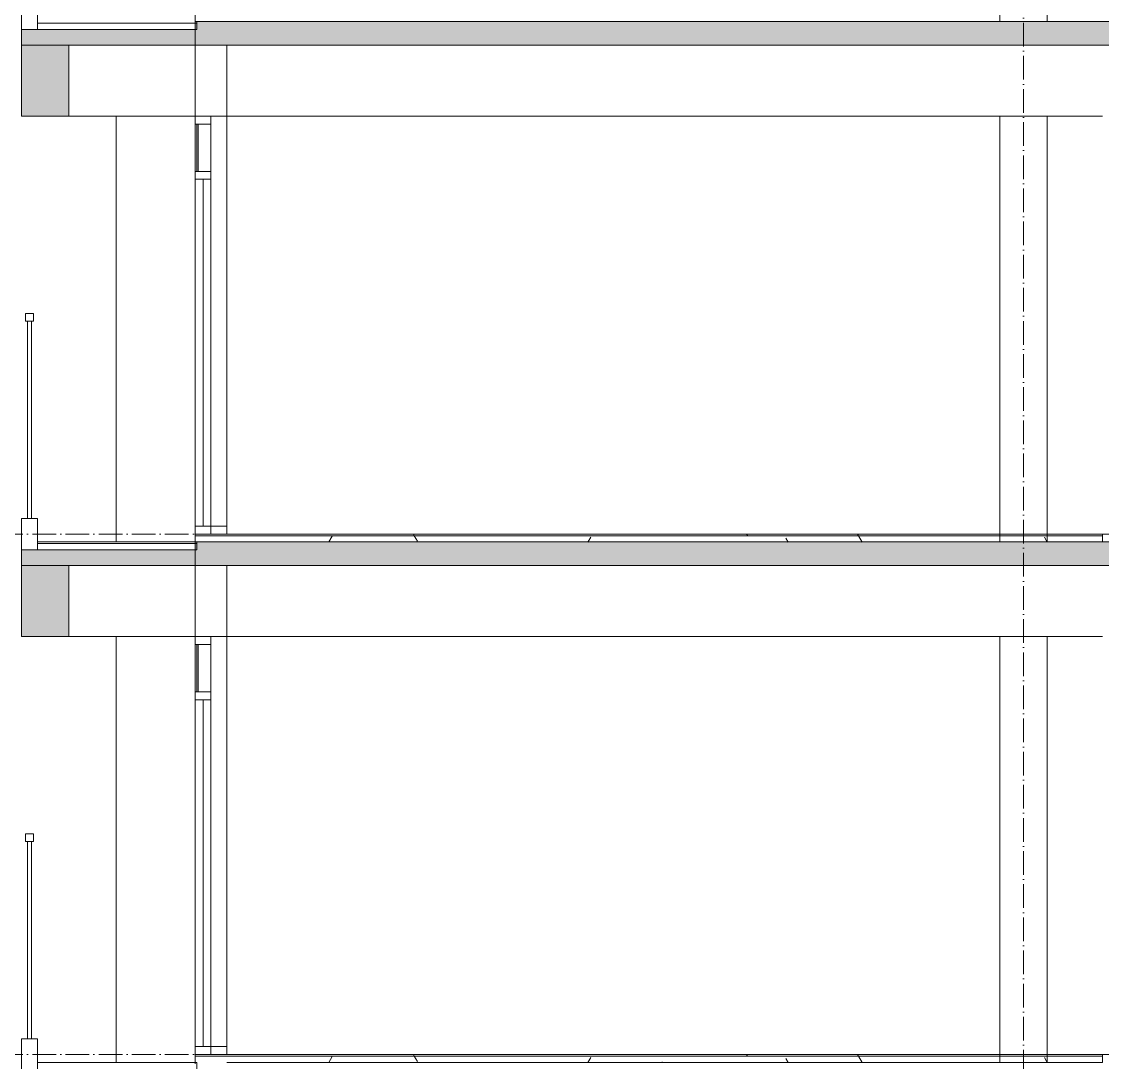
# Model space of a CAD drawing. Header units: millimetres. Extents: x -7075 to 54747, y -13937 to 93540.
# Drawn here: x 0 to 6850, y 64750 to 71350 of the extents above; entities that cross this region are included whole.
import ezdxf

# ---------------------------------------------------------------- set-up
doc = ezdxf.new("R2010")
doc.units = ezdxf.units.MM
doc.linetypes.add('Grid Line', pattern=[4.2, 3, -0.6, 0, -0.6])
for name, color, linetype, lineweight in [('A-FLOR-HRAL', 41, 'Continuous', 5), ('CUA', 31, 'Continuous', 9), ('NET CAT', 3, 'Continuous', 5), ('NET CATConcrete', 3, 'Continuous', 5), ('NET THAY 1', 41, 'Continuous', 5), ('NET THAY 2', 55, 'Continuous', 5), ('NET-CAT', 3, 'Continuous', 15), ('NET-THAY', 2, 'Continuous', 9), ('TRUC', 225, 'Continuous', 5)]:
    doc.layers.add(name, color=color, linetype=linetype, lineweight=lineweight)
pattern_1 = [(0, (19236.3, 82700), (812.8, 203.2), [67.056, -542.544, 67.056, -542.544, -3251.2]), (0, (19236.3, 82700), (812.8, 203.2), [-1219.2, 67.056, -1152.144, 67.056, -542.544, -1422.4]), (0, (19236.3, 82700), (812.8, 203.2), [-3048, 67.056, -339.344, 67.056, -948.944]), (120, (19541.1, 82801.6), (-582.3764, 602.3054), [67.056, -542.544, 67.056, -3793.744]), (120, (19541.1, 82801.6), (-582.3764, 602.3054), [-676.656, -542.544, 67.056, -1152.144, -2032]), (120, (19541.1, 82801.6), (-582.3764, 602.3054), [-2438.4, 67.056, -542.544, 67.056, -1355.344]), (120, (19541.1, 82801.6), (-582.3764, 602.3054), [-3115.056, -339.344, 67.056, -948.944]), (240, (19642.7, 83208), (-230.4236, -805.5054), [67.056, -542.544, 67.056, -3793.744]), (240, (19642.7, 83208), (-230.4236, -805.5054), [-676.656, -542.544, 67.056, -1152.144, -2032]), (240, (19642.7, 83208), (-230.4236, -805.5054), [-2438.4, 67.056, -542.544, 67.056, -1355.344]), (240, (19642.7, 83208), (-230.4236, -805.5054), [-3115.056, -339.344, 67.056, -948.944])]
pattern_2 = [(0, (19236.3, 86000), (812.8, 203.2), [67.056, -542.544, 67.056, -542.544, -3251.2]), (0, (19236.3, 86000), (812.8, 203.2), [-1219.2, 67.056, -1152.144, 67.056, -542.544, -1422.4]), (0, (19236.3, 86000), (812.8, 203.2), [-3048, 67.056, -339.344, 67.056, -948.944]), (120, (19541.1, 86101.6), (-582.3764, 602.3054), [67.056, -542.544, 67.056, -3793.744]), (120, (19541.1, 86101.6), (-582.3764, 602.3054), [-676.656, -542.544, 67.056, -1152.144, -2032]), (120, (19541.1, 86101.6), (-582.3764, 602.3054), [-2438.4, 67.056, -542.544, 67.056, -1355.344]), (120, (19541.1, 86101.6), (-582.3764, 602.3054), [-3115.056, -339.344, 67.056, -948.944]), (240, (19642.7, 86508), (-230.4236, -805.5054), [67.056, -542.544, 67.056, -3793.744]), (240, (19642.7, 86508), (-230.4236, -805.5054), [-676.656, -542.544, 67.056, -1152.144, -2032]), (240, (19642.7, 86508), (-230.4236, -805.5054), [-2438.4, 67.056, -542.544, 67.056, -1355.344]), (240, (19642.7, 86508), (-230.4236, -805.5054), [-3115.056, -339.344, 67.056, -948.944])]

# ---------------------------------------------------------------- blocks, each defined once
blk = doc.blocks.new('M_Concrete-Rectangular-Column - C10-1500 x 300mm-1078046-A-A')
at = {"layer": 'NET CAT', "color": 4}
for p, q in [((11299.9, 70750), (11299.9, 68050)), ((11599.9, 70750), (11599.9, 68050)), ((11299.9, 67450), (11299.9, 64750)), ((11599.9, 67450), (11599.9, 64750))]:
    blk.add_line(p, q, dxfattribs=at)
blk = doc.blocks.new('M_Concrete-Rectangular-Column - C10-1500 x 300mm-1090588-A-A')
at = {"layer": 'NET CAT', "color": 4}
for p, q in [((6199.9, 74050), (6199.9, 71350)), ((6499.9, 74050), (6499.9, 71350))]:
    blk.add_line(p, q, dxfattribs=at)
blk = doc.blocks.new('ALC1807-ASCENT PLAZA-KET CAU 180524_rvt-1-A-A')
at = {"color": 4, "lineweight": 5}
for name, p in [('M_Concrete-Rectangular-Column - C10-1500 x 300mm-1090588-A-A', (0, 0)), ('M_Concrete-Rectangular-Column - C10-1500 x 300mm-1078046-A-A', (-5100, 0))]:
    blk.add_blockref(name, p, dxfattribs=at)
blk = doc.blocks.new('CUA LO GIA - DB6-1834141-A-A')
at = {"layer": 'CUA'}
for p, q in [((1199.9, 21200), (1099.9, 21200)), ((1099.9, 21200), (1099.9, 21150)), ((1199.9, 21150), (1199.9, 21200)), ((1099.9, 21150), (1199.9, 21150)), ((1099.9, 21150), (1099.9, 20850)), ((1109.9, 21150), (1109.9, 20850)), ((1119.9, 21150), (1109.9, 21150)), ((1119.9, 20850), (1119.9, 21150)), ((1199.9, 21150), (1199.9, 20850)), ((1099.9, 20850), (1099.9, 20800)), ((1199.9, 20850), (1099.9, 20850)), ((1109.9, 20850), (1119.9, 20850)), ((1199.9, 20800), (1199.9, 20850)), ((1099.9, 20800), (1199.9, 20800)), ((1099.9, 18600), (1099.9, 20800)), ((1149.9, 20800), (1149.9, 18600)), ((1199.9, 20800), (1149.9, 20800)), ((1199.9, 18600), (1199.9, 20800)), ((1199.9, 18600), (1099.9, 18600)), ((1099.9, 18600), (1099.9, 18550)), ((1149.9, 18600), (1199.9, 18600)), ((1199.9, 18550), (1199.9, 18600)), ((1099.9, 18550), (1199.9, 18550))]:
    blk.add_line(p, q, dxfattribs=at)
blk = doc.blocks.new('Railing - 25mm-V63-A-A')
at = {"layer": 'NET THAY 2'}
for p, q in [((37.4, 18700), (37.4, 19950)), ((62.4, 19950), (62.4, 18700))]:
    blk.add_line(p, q, dxfattribs=at)
blk = doc.blocks.new('Railing - Railing-1915036-A-A')
at = {"layer": 'A-FLOR-HRAL'}
for p, q in [((24.9, 23300), (24.9, 23250)), ((74.9, 23300), (24.9, 23300)), ((74.9, 23250), (74.9, 23300)), ((24.9, 23250), (74.9, 23250))]:
    blk.add_line(p, q, dxfattribs=at)
blk.add_blockref('Railing - 25mm-V63-A-A', (0, 3300))

msp = doc.modelspace()

# ---------------------------------------------------------------- hatches: boundary and pattern name
at = {"layer": 'NET CAT', "lineweight": 9}
h = msp.add_hatch(color=7, dxfattribs=at)
h.paths.add_polyline_path([(40110.6, 71200), (41499.9, 71200), (41499.9, 71350), (35649.9, 71350), (35649.9, 71200), (36906.2, 71200)], flags=0)
h.paths.add_polyline_path([(6949.9, 71200), (6949.9, 71350), (1099.9, 71350), (1099.9, 71200), (1657.6, 71200)], flags=0)
h.paths.add_polyline_path([(9649.9, 71200), (11599.9, 71200), (11599.9, 71350), (9649.9, 71350)], flags=0)
h.paths.add_polyline_path([(32949.9, 71200), (32949.9, 71350), (24699.9, 71350), (24699.9, 71200), (32799.9, 71200)], flags=0)
h = msp.add_hatch(color=7, dxfattribs=at)
h.paths.add_polyline_path([(40110.6, 71200), (41499.9, 71200), (41499.9, 71350), (35599.9, 71350), (35599.9, 71200), (36906.2, 71200)])
h.paths.add_polyline_path([(1099.9, 71200), (6949.9, 71200), (6949.9, 71350), (1099.9, 71350)])
h.paths.add_polyline_path([(9599.9, 71200), (11599.9, 71200), (11599.9, 71350), (9599.9, 71350)])
h.paths.add_polyline_path([(32999.9, 71200), (32999.9, 71350), (24699.9, 71350), (24699.9, 71200), (32900.6, 71200)])
for points in [[(299.9, 71200), (1099.9, 71200), (1099.9, 71300), (-0.1, 71300), (-0.1, 71200)], [(-0.1, 71200), (1099.9, 71200), (1099.9, 71300), (-0.1, 71300)], [(299.9, 67900), (1099.9, 67900), (1099.9, 68000), (-0.1, 68000), (-0.1, 67900)], [(-0.1, 67900), (1099.9, 67900), (1099.9, 68000), (-0.1, 68000)]]:
    msp.add_hatch(color=7, dxfattribs=at).paths.add_polyline_path(points, flags=0)
at = {"layer": 'NET CAT'}
h = msp.add_hatch(dxfattribs=at)
h.set_pattern_fill('FP_4', color=10, style=0, pattern_type=2)
h.set_pattern_definition(pattern_2)
h.paths.add_polyline_path([(1657.6, 68090), (6849.9, 68090), (6849.9, 68100), (1299.9, 68100), (1299.9, 68090)], flags=0)
h = msp.add_hatch(dxfattribs=at)
h.set_pattern_fill('FP_4', color=10, style=0, pattern_type=2)
h.set_pattern_definition(pattern_2)
h.paths.add_polyline_path([(1657.6, 68050), (6849.9, 68050), (6849.9, 68090), (1299.9, 68090), (1299.9, 68050)], flags=0)
at = {"layer": 'NET CAT', "lineweight": 9}
h = msp.add_hatch(color=7, dxfattribs=at)
h.paths.add_polyline_path([(40110.6, 67900), (41499.9, 67900), (41499.9, 68050), (35649.9, 68050), (35649.9, 67900), (36906.2, 67900)], flags=0)
h.paths.add_polyline_path([(6949.9, 67900), (6949.9, 68050), (1099.9, 68050), (1099.9, 67900), (1657.6, 67900)], flags=0)
h.paths.add_polyline_path([(9649.9, 67900), (11599.9, 67900), (11599.9, 68050), (9649.9, 68050)], flags=0)
h.paths.add_polyline_path([(32949.9, 67900), (32949.9, 68050), (24699.9, 68050), (24699.9, 67900), (32799.9, 67900)], flags=0)
h = msp.add_hatch(color=7, dxfattribs=at)
h.paths.add_polyline_path([(40110.6, 67900), (41499.9, 67900), (41499.9, 68050), (35599.9, 68050), (35599.9, 67900), (36906.2, 67900)])
h.paths.add_polyline_path([(1099.9, 67900), (6949.9, 67900), (6949.9, 68050), (1099.9, 68050)])
h.paths.add_polyline_path([(9599.9, 67900), (11599.9, 67900), (11599.9, 68050), (9599.9, 68050)])
h.paths.add_polyline_path([(32999.9, 67900), (32999.9, 68050), (24699.9, 68050), (24699.9, 67900), (32900.6, 67900)])
at = {"layer": 'NET CAT'}
h = msp.add_hatch(dxfattribs=at)
h.set_pattern_fill('FP_4', color=10, style=0, pattern_type=2)
h.set_pattern_definition(pattern_1)
h.paths.add_polyline_path([(1657.6, 64790), (6849.9, 64790), (6849.9, 64800), (1299.9, 64800), (1299.9, 64790)], flags=0)
h = msp.add_hatch(dxfattribs=at)
h.set_pattern_fill('FP_4', color=10, style=0, pattern_type=2)
h.set_pattern_definition(pattern_1)
h.paths.add_polyline_path([(1657.6, 64750), (6849.9, 64750), (6849.9, 64790), (1299.9, 64790), (1299.9, 64750)], flags=0)
at = {"layer": 'NET CATConcrete'}
for points in [[(299.9, 70750), (299.9, 71200), (-0.1, 71200), (-0.1, 70750)], [(299.9, 67450), (299.9, 67900), (-0.1, 67900), (-0.1, 67450)]]:
    msp.add_hatch(color=256, dxfattribs=at).paths.add_polyline_path(points, flags=0)

# ---------------------------------------------------------------- linework, layer by layer
at = {"layer": 'NET CAT', "lineweight": 13}
for p, q in [((-0.1, 71200), (-0.1, 70750)), ((299.9, 70750), (299.9, 71200)), ((-0.1, 70750), (299.9, 70750)), ((-0.1, 67900), (-0.1, 67450)), ((299.9, 67450), (299.9, 67900)), ((-0.1, 67450), (299.9, 67450))]:
    msp.add_line(p, q, dxfattribs=at)
at = {"layer": 'NET CATConcrete'}
for p, q in [((299.9, 71200), (-0.1, 71200)), ((299.9, 67900), (-0.1, 67900))]:
    msp.add_line(p, q, dxfattribs=at)
at = {"layer": 'NET THAY 2'}
for p, q in [((1099.9, 71340), (1099.9, 71400)), ((1109.9, 71340), (99.9, 71340)), ((1099.9, 68040), (1099.9, 68100)), ((6849.9, 68100), (1099.9, 68100)), ((6849.9, 68090), (1099.9, 68090)), ((1109.9, 68050), (99.9, 68050)), ((1109.9, 68040), (99.9, 68040)), ((1109.9, 64750), (99.9, 64750)), ((1099.9, 64740), (1099.9, 64800)), ((6849.9, 64800), (1099.9, 64800)), ((6849.9, 64790), (1099.9, 64790))]:
    msp.add_line(p, q, dxfattribs=at)
at = {"layer": 'NET-CAT'}
for p, q in [((-0.1, 71500), (-0.1, 71300)), ((99.9, 71500), (99.9, 71300)), ((6949.9, 71350), (1099.9, 71350)), ((1099.9, 71200), (1099.9, 71350)), ((6949.9, 71350), (1099.9, 71350)), ((1109.9, 71300), (1109.9, 71350)), ((1099.9, 71300), (-0.1, 71300)), ((-0.1, 71300), (-0.1, 71200)), ((1099.9, 71300), (-0.1, 71300)), ((-0.1, 71300), (-0.1, 71200)), ((-0.1, 71300), (1109.9, 71300)), ((299.9, 71200), (11299.9, 71200)), ((299.9, 71200), (11299.9, 71200)), ((1099.9, 71200), (1099.9, 70750)), ((1299.9, 71200), (1099.9, 71200)), ((1299.9, 71200), (1099.9, 71200)), ((1299.9, 70750), (1299.9, 71200)), ((1099.9, 70750), (1299.9, 70750)), ((-0.1, 68200), (-0.1, 68000)), ((99.9, 68200), (-0.1, 68200)), ((99.9, 68200), (99.9, 68000)), ((1099.9, 68150), (1099.9, 68100)), ((1299.9, 68150), (1099.9, 68150)), ((1299.9, 68150), (1299.9, 68100)), ((1299.9, 68100), (1299.9, 68150)), ((6849.9, 68050), (6849.9, 68100)), ((6949.9, 68050), (1099.9, 68050)), ((1099.9, 67900), (1099.9, 68050)), ((6949.9, 68050), (1099.9, 68050)), ((1109.9, 68000), (1109.9, 68050)), ((1299.9, 68050), (6849.9, 68050)), ((1099.9, 68000), (-0.1, 68000)), ((-0.1, 68000), (-0.1, 67900)), ((1099.9, 68000), (-0.1, 68000)), ((-0.1, 68000), (-0.1, 67900)), ((-0.1, 68000), (1109.9, 68000)), ((299.9, 67900), (11299.9, 67900)), ((299.9, 67900), (11299.9, 67900)), ((1099.9, 67900), (1099.9, 67450)), ((1299.9, 67900), (1099.9, 67900)), ((1299.9, 67900), (1099.9, 67900)), ((1299.9, 67450), (1299.9, 67900)), ((1099.9, 67450), (1299.9, 67450)), ((-0.1, 64900), (-0.1, 64700)), ((99.9, 64900), (-0.1, 64900)), ((99.9, 64900), (99.9, 64700)), ((1099.9, 64850), (1099.9, 64800)), ((1299.9, 64850), (1099.9, 64850)), ((1299.9, 64850), (1299.9, 64800)), ((1299.9, 64800), (1299.9, 64850)), ((1109.9, 64700), (1109.9, 64750)), ((1299.9, 64750), (6849.9, 64750)), ((6849.9, 64750), (6849.9, 64800))]:
    msp.add_line(p, q, dxfattribs=at)
at = {"layer": 'NET-THAY'}
for p, q in [((-0.1, 71200), (299.9, 71200)), ((299.9, 70750), (6849.9, 70750)), ((599.9, 68050), (599.9, 70750)), ((1299.9, 70750), (1299.9, 68150)), ((-0.1, 67900), (299.9, 67900)), ((299.9, 67450), (6849.9, 67450)), ((599.9, 64750), (599.9, 67450)), ((1299.9, 67450), (1299.9, 64850))]:
    msp.add_line(p, q, dxfattribs=at)
at = {"layer": 'TRUC', "linetype": 'Grid Line', "ltscale": 50}
for p, q in [((6349.9, -10536.9), (6349.9, 93540.4)), ((-7075.1, 68100), (51521, 68100)), ((-7075.1, 64800), (51521, 64800))]:
    msp.add_line(p, q, dxfattribs=at)

# ---------------------------------------------------------------- block references
at = {"lineweight": 5}
msp.add_blockref('ALC1807-ASCENT PLAZA-KET CAU 180524_rvt-1-A-A', (0, 0), dxfattribs=at)
at = {"layer": 'CUA'}
for p in [(0, 49550), (0, 46250)]:
    msp.add_blockref('CUA LO GIA - DB6-1834141-A-A', p, dxfattribs=at)
at = {"layer": 'NET THAY 1'}
for p in [(0, 46200), (0, 42900)]:
    msp.add_blockref('Railing - Railing-1915036-A-A', p, dxfattribs=at)

doc.saveas('drawing.dxf')
